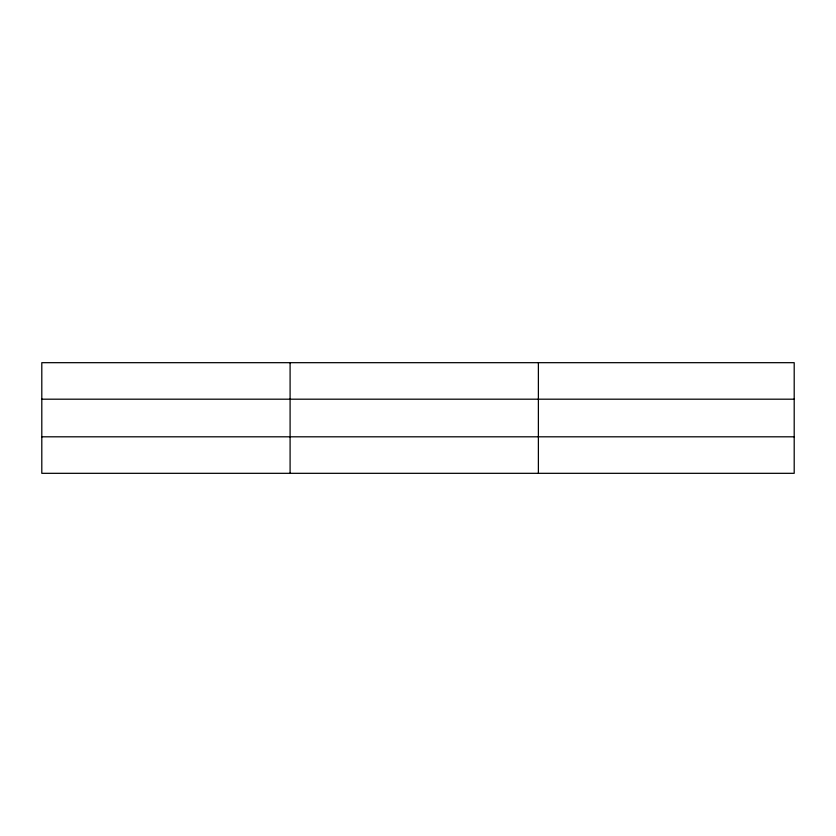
<?xml version="1.0" encoding="UTF-8"?>
<svg xmlns="http://www.w3.org/2000/svg" width="836" height="836" viewBox="0 0 836 836"><rect width="100%" height="100%" fill="white"/><g stroke="black" fill="none" stroke-linecap="round" stroke-linejoin="round"><path stroke-width="1.25" d="M290.092 362.678L290.092 473.322M538.384 362.678L538.384 473.322M794.2 399.19L794.2 362.678L41.8 362.678L41.8 473.322L794.2 473.322L794.2 399.19L41.8 399.19M41.8 436.81L794.2 436.81"/></g></svg>
